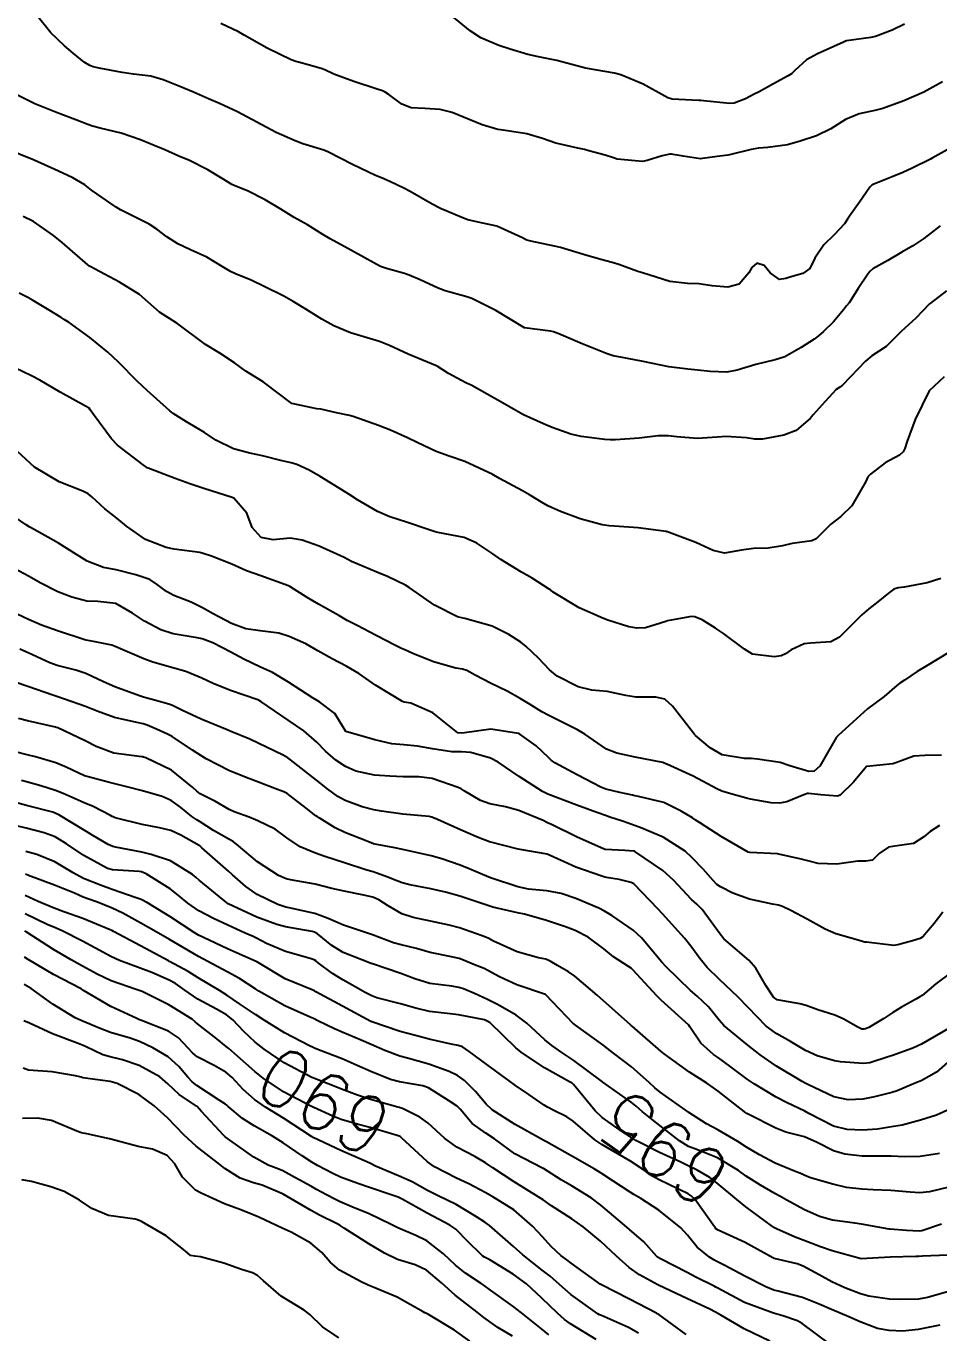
# Model space of a CAD drawing. Header units: metres. Extents: x 298520 to 308411, y 7433745 to 7450750.
# Drawn here: x 300397.5 to 300460.5, y 7448665.1 to 7448755.3 of the extents above; entities that cross this region are included whole.
import ezdxf
from ezdxf.enums import TextEntityAlignment as Align

# ---------------------------------------------------------------- set-up
doc = ezdxf.new("R2010")
doc.units = ezdxf.units.M
doc.header["$LTSCALE"] = 10
for name, color, linetype in [('Cotas', 45, 'Continuous'), ('Curvas de Nivel 1m', 11, 'Continuous'), ('Curvas de Nivel 5m', 15, 'Continuous')]:
    doc.layers.add(name, color=color, linetype=linetype)
doc.styles.add('Style-STANDARD', font='STANDARD.shx')

msp = doc.modelspace()

# ---------------------------------------------------------------- linework, layer by layer
at = {"layer": 'Curvas de Nivel 1m', "flags": 128}
for points, elevation in [([(300458.176, 7448755.433), (300457.308, 7448755.022), (300456.167, 7448754.577), (300455.834, 7448754.507), (300454.164, 7448754.288), (300454.088, 7448754.268), (300453.952, 7448754.193), (300452.154, 7448753.378), (300451.396, 7448752.982), (300450.588, 7448752.236), (300450.361, 7448752.017), (300450.137, 7448751.867), (300449.082, 7448751.302), (300448.12, 7448750.773), (300447.796, 7448750.595), (300447.194, 7448750.279), (300446.409, 7448749.988), (300446.11, 7448749.957), (300444.277, 7448750.142), (300444.111, 7448750.158), (300443.966, 7448750.167), (300442.112, 7448750.26), (300441.823, 7448750.343), (300440.127, 7448751.289), (300438.573, 7448751.939), (300438.138, 7448752.051), (300436.143, 7448752.41), (300434.148, 7448752.93), (300432.883, 7448753.181), (300432.152, 7448753.347), (300430.926, 7448753.701), (300430.158, 7448753.963), (300428.919, 7448754.492), (300428.17, 7448754.967), (300426.29, 7448756.529)], 713), ([(300461.314, 7448746.874), (300460.073, 7448746.176), (300459.963, 7448746.122), (300458.699, 7448745.504), (300458.059, 7448745.2), (300457.317, 7448744.894), (300456.046, 7448744.391), (300455.901, 7448744.316), (300455.764, 7448744.173), (300455.061, 7448743.151), (300454.378, 7448742.186), (300454.229, 7448741.979), (300454.015, 7448741.661), (300453.315, 7448740.888), (300452.602, 7448740.211), (300451.983, 7448739.276), (300451.632, 7448738.568), (300451.151, 7448738.228), (300450.242, 7448737.965), (300449.969, 7448737.886), (300449.533, 7448737.811), (300448.883, 7448738.256), (300448.479, 7448738.764), (300447.98, 7448738.932), (300447.614, 7448738.636), (300447.419, 7448738.276), (300446.759, 7448737.488), (300445.963, 7448737.274), (300444.887, 7448737.377), (300443.965, 7448737.504), (300443.178, 7448737.534), (300441.966, 7448737.658), (300440.066, 7448738.265), (300439.972, 7448738.296), (300439.921, 7448738.309), (300439.744, 7448738.363), (300438.439, 7448738.844), (300437.982, 7448738.985), (300437.201, 7448739.181), (300435.99, 7448739.543), (300434.404, 7448740.019), (300433.998, 7448740.115), (300432.363, 7448740.455), (300432.078, 7448740.533), (300432.004, 7448740.559), (300431.79, 7448740.677), (300430.013, 7448741.491), (300428.736, 7448741.772), (300428.017, 7448741.938), (300427.6, 7448742.087), (300426.566, 7448742.522), (300426.18, 7448742.683), (300426.025, 7448742.752), (300425.549, 7448743.013), (300424.036, 7448743.893), (300423.604, 7448744.122), (300422.626, 7448744.571), (300422.046, 7448744.817), (300421.634, 7448744.999), (300420.06, 7448745.749), (300418.341, 7448746.617), (300418.074, 7448746.73), (300416.617, 7448747.18), (300416.08, 7448747.376), (300414.781, 7448747.968), (300414.09, 7448748.331), (300413.452, 7448748.676), (300412.103, 7448749.378), (300410.857, 7448749.963), (300410.116, 7448750.274), (300409.065, 7448750.731), (300408.127, 7448751.137), (300406.971, 7448751.597), (300406.134, 7448751.838), (300404.924, 7448751.993), (300404.136, 7448752.1), (300402.547, 7448752.398), (300402.14, 7448752.492), (300401.908, 7448752.581), (300401.526, 7448752.819), (300400.749, 7448753.431), (300400.154, 7448753.934), (300399.222, 7448754.849), (300398.182, 7448756.133)], 711), ([(300460.799, 7448751.447), (300460.127, 7448751.079), (300459.507, 7448750.745), (300458.113, 7448750.15), (300456.663, 7448749.609), (300456.106, 7448749.484), (300455.035, 7448749.25), (300454.1, 7448748.85), (300453.082, 7448748.205), (300452.088, 7448747.731), (300450.955, 7448747.36), (300450.082, 7448747.107), (300448.734, 7448746.915), (300448.079, 7448746.866), (300447.577, 7448746.776), (300446.074, 7448746.412), (300445.972, 7448746.393), (300445.224, 7448746.298), (300444.228, 7448746.151), (300444.071, 7448746.15), (300442.886, 7448746.328), (300442.183, 7448746.448), (300442.074, 7448746.461), (300441.954, 7448746.461), (300441.436, 7448746.346), (300440.401, 7448746.024), (300440.067, 7448745.951), (300438.322, 7448746.125), (300438.07, 7448746.197), (300437.486, 7448746.389), (300436.372, 7448746.702), (300436.077, 7448746.774), (300435.607, 7448746.885), (300434.081, 7448747.225), (300433.176, 7448747.536), (300432.087, 7448747.875), (300430.446, 7448748.119), (300430.09, 7448748.175), (300429.006, 7448748.491), (300428.096, 7448748.851), (300426.924, 7448749.34), (300426.103, 7448749.534), (300425.038, 7448749.607), (300424.104, 7448749.658), (300423.462, 7448749.915), (300422.569, 7448750.573), (300422.299, 7448750.752), (300422.125, 7448750.831), (300421.759, 7448750.951), (300420.132, 7448751.469), (300418.762, 7448751.989), (300418.139, 7448752.276), (300417.889, 7448752.373), (300416.98, 7448752.637), (300416.32, 7448752.823), (300416.145, 7448752.866), (300415.819, 7448752.981), (300414.154, 7448753.769), (300412.557, 7448754.686), (300412.166, 7448754.901), (300410.951, 7448755.485)], 712), ([(300461.054, 7448737.017), (300459.953, 7448736.173), (300459.899, 7448736.121), (300458.939, 7448735.134), (300457.924, 7448734.205), (300457.898, 7448734.176), (300457.87, 7448734.151), (300456.899, 7448733.175), (300455.907, 7448732.541), (300455.461, 7448732.177), (300453.886, 7448730.515), (300453.705, 7448730.381), (300453.449, 7448730.204), (300452.697, 7448729.385), (300451.857, 7448728.465), (300451.749, 7448728.326), (300451.672, 7448728.222), (300450.685, 7448727.391), (300449.841, 7448727.062), (300448.357, 7448726.782), (300447.838, 7448726.777), (300447.247, 7448726.868), (300445.84, 7448726.971), (300445.22, 7448726.915), (300443.838, 7448726.828), (300442.452, 7448726.944), (300441.84, 7448727.015), (300441.164, 7448727.022), (300439.838, 7448726.844), (300438.199, 7448726.747), (300437.836, 7448726.742), (300437.482, 7448726.748), (300435.838, 7448726.961), (300435.12, 7448727.138), (300433.844, 7448727.583), (300433.242, 7448727.835), (300431.853, 7448728.46), (300429.87, 7448729.599), (300428.285, 7448730.496), (300427.885, 7448730.682), (300426.682, 7448731.309), (300425.896, 7448731.817), (300424.17, 7448732.547), (300423.904, 7448732.651), (300422.6, 7448733.26), (300421.912, 7448733.526), (300420.601, 7448733.908), (300419.918, 7448734.123), (300418.771, 7448734.612), (300417.93, 7448735.065), (300416.826, 7448735.75), (300415.948, 7448736.296), (300415.302, 7448736.657), (300413.959, 7448737.328), (300413.046, 7448737.766), (300411.968, 7448738.2), (300411.625, 7448738.35), (300411.042, 7448738.704), (300409.982, 7448739.343), (300408.863, 7448739.858), (300407.996, 7448740.267), (300407.234, 7448740.752), (300406.534, 7448741.288), (300406.011, 7448741.617), (300404.357, 7448742.449), (300404.021, 7448742.622), (300403.74, 7448742.793), (300402.035, 7448743.981), (300401.556, 7448744.335), (300400.73, 7448744.83), (300400.048, 7448745.155), (300399.492, 7448745.405), (300398.061, 7448746.045), (300396.133, 7448746.818)], 709), ([(300460.913, 7448731.085), (300459.873, 7448730.12), (300458.904, 7448728.134), (300458.347, 7448726.651), (300458.19, 7448726.145), (300458.077, 7448725.898), (300457.826, 7448725.685), (300456.82, 7448725.158), (300455.806, 7448724.356), (300455.714, 7448724.262), (300455.643, 7448724.172), (300455.494, 7448723.869), (300454.53, 7448722.189), (300453.775, 7448721.441), (300453.073, 7448720.904), (300452.384, 7448720.214), (300452.066, 7448719.909), (300451.756, 7448719.765), (300450.409, 7448719.577), (300449.751, 7448719.418), (300448.757, 7448719.246), (300447.747, 7448719.224), (300446.917, 7448719.107), (300445.742, 7448718.908), (300444.952, 7448719.094), (300443.753, 7448719.639), (300441.922, 7448720.338), (300441.802, 7448720.378), (300441.763, 7448720.392), (300441.697, 7448720.408), (300439.766, 7448720.668), (300438.148, 7448720.766), (300437.767, 7448720.787), (300437.3, 7448720.862), (300435.772, 7448721.273), (300434.419, 7448721.781), (300433.779, 7448722.067), (300433.535, 7448722.188), (300433.095, 7448722.44), (300432.278, 7448722.943), (300431.79, 7448723.218), (300430.198, 7448724.077), (300429.801, 7448724.307), (300429.689, 7448724.369), (300429.444, 7448724.485), (300427.814, 7448725.234), (300426.735, 7448725.605), (300425.824, 7448725.921), (300424.503, 7448726.543), (300423.836, 7448726.882), (300422.672, 7448727.398), (300421.844, 7448727.721), (300420.106, 7448728.341), (300419.851, 7448728.412), (300418.948, 7448728.609), (300417.856, 7448728.857), (300417.597, 7448728.884), (300415.862, 7448729.251), (300413.966, 7448730.669), (300413.884, 7448730.73), (300412.676, 7448731.474), (300411.897, 7448732.059), (300410.895, 7448732.71), (300409.909, 7448733.321), (300407.987, 7448734.739), (300407.924, 7448734.783), (300406.722, 7448735.54), (300405.948, 7448736.242), (300405.332, 7448736.776), (300403.961, 7448737.632), (300402.239, 7448738.539), (300401.972, 7448738.676), (300401.888, 7448738.727), (300401.771, 7448738.813), (300399.996, 7448740.37), (300399.406, 7448740.846), (300398.012, 7448741.813), (300397.303, 7448742.158)], 708), ([(300460.671, 7448717.162), (300459.72, 7448716.864), (300458.145, 7448716.571), (300457.717, 7448716.518), (300457.437, 7448716.431), (300457.07, 7448716.156), (300456.326, 7448715.542), (300455.696, 7448715.075), (300455.222, 7448714.645), (300454.755, 7448714.184), (300453.672, 7448713.099), (300453.083, 7448712.791), (300451.668, 7448712.689), (300451.245, 7448712.646), (300450.343, 7448712.233), (300449.949, 7448711.949), (300449.659, 7448711.823), (300449.169, 7448711.758), (300447.66, 7448711.939), (300447.11, 7448712.276), (300445.674, 7448713.361), (300445.12, 7448713.741), (300444.187, 7448714.312), (300443.686, 7448714.521), (300443.465, 7448714.543), (300442.295, 7448714.334), (300441.789, 7448714.232), (300441.682, 7448714.199), (300440.285, 7448713.746), (300439.677, 7448713.722), (300439.133, 7448713.823), (300437.691, 7448714.285), (300437.381, 7448714.393), (300435.7, 7448715.139), (300433.914, 7448716.225), (300433.712, 7448716.37), (300433.68, 7448716.398), (300433.636, 7448716.431), (300432.457, 7448717.186), (300431.724, 7448717.596), (300430.291, 7448718.474), (300429.739, 7448718.859), (300428.645, 7448719.601), (300427.755, 7448720.003), (300425.946, 7448720.342), (300425.761, 7448720.383), (300425.272, 7448720.535), (300423.768, 7448721.044), (300422.633, 7448721.429), (300421.775, 7448721.79), (300420.383, 7448722.594), (300419.789, 7448722.973), (300418.823, 7448723.584), (300417.807, 7448724.21), (300417.067, 7448724.631), (300416.209, 7448725.036), (300415.818, 7448725.146), (300415.187, 7448725.289), (300413.823, 7448725.642), (300412.955, 7448725.814), (300411.827, 7448726.108), (300410.622, 7448726.712), (300409.838, 7448727.232), (300408.594, 7448727.984), (300407.85, 7448728.43), (300407.664, 7448728.556), (300407.43, 7448728.746), (300405.874, 7448730.143), (300405.185, 7448730.777), (300403.896, 7448732.09), (300403.164, 7448732.797), (300401.918, 7448733.81), (300400.481, 7448734.832), (300400.148, 7448735.05), (300399.936, 7448735.184), (300399.099, 7448735.691), (300397.948, 7448736.384), (300397.641, 7448736.556), (300397.039, 7448736.874)], 707), ([(300461.285, 7448712.106), (300459.653, 7448711.11), (300459.046, 7448710.739), (300458.176, 7448710.145), (300457.854, 7448709.933), (300457.637, 7448709.776), (300456.761, 7448709.023), (300455.613, 7448708.17), (300453.594, 7448706.33), (300453.529, 7448706.265), (300453.48, 7448706.201), (300452.771, 7448705.018), (300452.319, 7448704.213), (300451.932, 7448703.852), (300451.567, 7448703.835), (300450.251, 7448704.233), (300449.575, 7448704.444), (300448.009, 7448704.695), (300447.578, 7448704.729), (300447.113, 7448704.739), (300445.58, 7448704.981), (300444.746, 7448705.464), (300443.736, 7448706.318), (300443.663, 7448706.388), (300443.594, 7448706.477), (300442.147, 7448708.335), (300441.62, 7448708.834), (300440.996, 7448708.973), (300439.622, 7448708.957), (300438.92, 7448709.074), (300437.627, 7448709.352), (300436.574, 7448709.456), (300435.632, 7448709.679), (300434.179, 7448710.425), (300433.647, 7448710.865), (300432.881, 7448711.667), (300432.052, 7448712.454), (300431.667, 7448712.762), (300430.855, 7448713.288), (300429.684, 7448713.858), (300427.796, 7448714.404), (300427.692, 7448714.423), (300427.301, 7448714.514), (300425.701, 7448715.327), (300423.956, 7448716.548), (300423.714, 7448716.695), (300422.456, 7448717.305), (300421.723, 7448717.602), (300419.983, 7448718.345), (300419.732, 7448718.463), (300419.464, 7448718.603), (300417.745, 7448719.4), (300416.581, 7448719.807), (300415.752, 7448719.935), (300414.574, 7448719.839), (300413.753, 7448719.982), (300413.13, 7448720.679), (300412.753, 7448721.666), (300411.844, 7448722.699), (300411.783, 7448722.732), (300411.735, 7448722.749), (300409.793, 7448723.38), (300408.823, 7448723.704), (300407.803, 7448724.061), (300405.941, 7448724.768), (300405.853, 7448724.809), (300405.814, 7448724.837), (300405.584, 7448725.003), (300403.829, 7448726.369), (300403.4, 7448726.794), (300402.163, 7448728.493), (300401.945, 7448728.809), (300401.854, 7448728.913), (300401.605, 7448729.066), (300399.871, 7448730.035), (300398.463, 7448730.854), (300397.886, 7448731.164), (300396.724, 7448731.71)], 706), ([(300460.589, 7448700.114), (300459.939, 7448699.701), (300459.511, 7448699.316), (300458.784, 7448698.857), (300457.501, 7448698.672), (300457.056, 7448698.598), (300456.423, 7448698.161), (300455.947, 7448697.707), (300455.488, 7448697.648), (300454.94, 7448697.631), (300453.485, 7448697.445), (300452.21, 7448697.488), (300451.487, 7448697.659), (300451.041, 7448697.779), (300449.492, 7448698.128), (300449.394, 7448698.143), (300447.493, 7448698.233), (300447.366, 7448698.271), (300445.509, 7448699.347), (300444.013, 7448700.313), (300443.714, 7448700.506), (300443.526, 7448700.623), (300442.755, 7448701.104), (300441.537, 7448701.701), (300439.8, 7448702.098), (300439.541, 7448702.158), (300439.377, 7448702.198), (300438.501, 7448702.376), (300437.546, 7448702.604), (300437.187, 7448702.755), (300435.561, 7448703.602), (300434.023, 7448704.433), (300433.756, 7448704.619), (300433.577, 7448704.803), (300432.737, 7448705.596), (300431.593, 7448706.421), (300431.502, 7448706.461), (300429.596, 7448706.767), (300427.774, 7448706.507), (300427.593, 7448706.49), (300427.319, 7448706.513), (300425.606, 7448707.879), (300424.068, 7448708.545), (300423.614, 7448708.621), (300423.506, 7448708.66), (300421.631, 7448709.797), (300420.481, 7448710.592), (300419.648, 7448711.085), (300418.652, 7448711.614), (300417.658, 7448712.176), (300416.82, 7448712.638), (300415.671, 7448713.165), (300414.951, 7448713.38), (300413.676, 7448713.541), (300412.68, 7448713.683), (300411.683, 7448714.045), (300410.424, 7448714.713), (300409.697, 7448715.141), (300408.901, 7448715.528), (300407.705, 7448715.982), (300407.214, 7448716.254), (300406.567, 7448716.757), (300406.043, 7448717.092), (300405.717, 7448717.214), (300405.091, 7448717.404), (300403.723, 7448717.757), (300402.851, 7448717.93), (300401.728, 7448718.365), (300400.996, 7448718.827), (300399.744, 7448719.603), (300398.075, 7448720.54), (300397.761, 7448720.712), (300397.526, 7448720.864), (300396.468, 7448721.578)], 704), ([(300460.803, 7448694.11), (300460.222, 7448693.337), (300459.427, 7448692.425), (300459.255, 7448692.302), (300458.713, 7448692.137), (300457.71, 7448691.857), (300457.42, 7448691.821), (300455.546, 7448692.045), (300455.422, 7448692.055), (300455.326, 7448692.076), (300454.959, 7448692.177), (300453.429, 7448692.631), (300452.683, 7448692.958), (300451.444, 7448693.629), (300450.311, 7448694.237), (300449.73, 7448694.521), (300449.456, 7448694.599), (300449.049, 7448694.662), (300447.46, 7448695.012), (300446.316, 7448695.43), (300445.469, 7448695.866), (300445.215, 7448696.038), (300444.943, 7448696.298), (300444.262, 7448697.09), (300443.489, 7448697.906), (300443.012, 7448698.325), (300441.507, 7448699.295), (300439.917, 7448699.956), (300439.519, 7448700.096), (300438.758, 7448700.371), (300437.827, 7448700.687), (300437.527, 7448700.793), (300436.919, 7448701.006), (300435.534, 7448701.499), (300434.877, 7448701.76), (300433.541, 7448702.266), (300433.159, 7448702.444), (300431.558, 7448703.491), (300430.108, 7448704.475), (300429.576, 7448704.758), (300428.23, 7448705.151), (300427.58, 7448705.182), (300426.897, 7448705.2), (300425.582, 7448705.398), (300424.533, 7448705.591), (300423.584, 7448705.685), (300422.775, 7448705.752), (300421.587, 7448706.022), (300419.593, 7448706.6), (300418.822, 7448707.829), (300417.798, 7448708.627), (300417.614, 7448708.732), (300417.343, 7448708.907), (300415.633, 7448710.012), (300414.52, 7448710.661), (300413.647, 7448711.07), (300412.544, 7448711.579), (300411.657, 7448712.071), (300410.395, 7448712.713), (300409.667, 7448712.991), (300409.321, 7448713.07), (300407.672, 7448713.331), (300406.804, 7448713.625), (300405.685, 7448714.215), (300404.852, 7448714.778), (300403.699, 7448715.437), (300402.468, 7448715.576), (300401.701, 7448715.601), (300400.667, 7448715.867), (300399.707, 7448716.234), (300398.491, 7448716.852), (300397.717, 7448717.29), (300396.694, 7448717.847)], 703), ([(300461.401, 7448689.968), (300460.325, 7448689.18), (300459.377, 7448688.375), (300459.235, 7448688.272), (300458.99, 7448688.134), (300457.952, 7448687.56), (300457.363, 7448687.197), (300456.732, 7448686.784), (300455.702, 7448686.167), (300455.461, 7448686.06), (300455.352, 7448686.037), (300455.23, 7448686.05), (300454.943, 7448686.176), (300453.92, 7448686.753), (300453.361, 7448687.01), (300452.189, 7448687.388), (300451.367, 7448687.678), (300450.935, 7448687.793), (300449.371, 7448688.076), (300449.122, 7448688.253), (300448.595, 7448689.047), (300447.896, 7448690.265), (300447.408, 7448690.798), (300445.699, 7448692.287), (300445.428, 7448692.603), (300444.201, 7448694.309), (300443.818, 7448694.676), (300443.46, 7448694.997), (300442.221, 7448696.333), (300441.48, 7448697.003), (300439.547, 7448698.304), (300439.493, 7448698.334), (300439.474, 7448698.341), (300438.864, 7448698.369), (300437.494, 7448698.447), (300437.419, 7448698.466), (300435.506, 7448699.315), (300433.787, 7448700.168), (300433.521, 7448700.299), (300433.212, 7448700.443), (300431.53, 7448701.134), (300430.604, 7448701.397), (300429.534, 7448701.592), (300428.887, 7448701.84), (300427.759, 7448702.507), (300427.545, 7448702.627), (300427.334, 7448702.724), (300425.555, 7448703.357), (300424.627, 7448703.469), (300423.557, 7448703.477), (300422.619, 7448703.502), (300421.558, 7448703.574), (300420.29, 7448703.864), (300419.567, 7448704.181), (300418.901, 7448704.61), (300418.189, 7448705.231), (300417.585, 7448705.862), (300416.68, 7448706.639), (300415.6, 7448707.379), (300413.717, 7448708.669), (300413.614, 7448708.734), (300413.507, 7448708.78), (300411.624, 7448709.421), (300410.43, 7448709.913), (300409.636, 7448710.273), (300408.531, 7448710.731), (300407.645, 7448710.994), (300406.262, 7448711.374), (300405.651, 7448711.619), (300404.196, 7448712.246), (300403.66, 7448712.473), (300403.422, 7448712.555), (300402.159, 7448712.813), (300401.664, 7448712.9), (300401.56, 7448712.926), (300399.673, 7448713.536), (300398.583, 7448713.948), (300397.685, 7448714.33), (300396.499, 7448714.878)], 702), ([(300461.245, 7448686.102), (300459.342, 7448684.998), (300458.747, 7448684.727), (300457.334, 7448684.227), (300457.277, 7448684.207), (300457.11, 7448684.152), (300455.765, 7448683.727), (300455.325, 7448683.673), (300453.737, 7448683.783), (300453.328, 7448683.857), (300452.131, 7448684.212), (300451.337, 7448684.579), (300450.293, 7448685.187), (300449.348, 7448685.721), (300448.62, 7448686.257), (300447.366, 7448687.538), (300446.648, 7448688.277), (300445.391, 7448689.466), (300444.537, 7448690.303), (300444.022, 7448690.924), (300443.417, 7448691.769), (300442.969, 7448692.325), (300441.448, 7448694.005), (300441.125, 7448694.343), (300439.47, 7448696.067), (300439.286, 7448696.177), (300438.454, 7448696.375), (300437.597, 7448696.511), (300437.474, 7448696.538), (300437.262, 7448696.605), (300435.481, 7448697.232), (300434.655, 7448697.593), (300433.49, 7448698.123), (300431.493, 7448698.46), (300429.501, 7448698.988), (300428.715, 7448699.282), (300427.513, 7448699.816), (300425.911, 7448700.526), (300425.524, 7448700.679), (300425.341, 7448700.716), (300423.526, 7448700.895), (300422.058, 7448701.102), (300421.529, 7448701.187), (300420.724, 7448701.395), (300419.535, 7448701.842), (300419.042, 7448702.111), (300418.355, 7448702.618), (300417.552, 7448703.242), (300415.758, 7448704.648), (300415.574, 7448704.787), (300415.268, 7448704.961), (300413.584, 7448705.772), (300412.962, 7448706.055), (300411.592, 7448706.621), (300411.391, 7448706.702), (300409.6, 7448707.436), (300408.301, 7448708.038), (300407.609, 7448708.395), (300407.357, 7448708.49), (300406.375, 7448708.759), (300405.786, 7448708.929), (300405.625, 7448708.971), (300405.345, 7448709.054), (300403.632, 7448709.679), (300402.859, 7448710.025), (300401.641, 7448710.602), (300400.949, 7448710.827), (300399.646, 7448711.148), (300399.157, 7448711.335), (300397.655, 7448712.023), (300397.076, 7448712.287)], 701), ([(300461.287, 7448680.524), (300460.367, 7448680.114), (300459.279, 7448679.748), (300457.999, 7448679.419), (300457.274, 7448679.291), (300456.294, 7448679.139), (300455.272, 7448679.067), (300454.202, 7448679.115), (300453.274, 7448679.341), (300451.568, 7448680.217), (300451.285, 7448680.379), (300450.025, 7448680.974), (300449.294, 7448681.336), (300447.782, 7448682.265), (300447.308, 7448682.598), (300446.109, 7448683.494), (300445.329, 7448684.057), (300444.978, 7448684.295), (300444.107, 7448685.075), (300443.352, 7448686.202), (300443.264, 7448686.321), (300441.37, 7448688.041), (300441.069, 7448688.343), (300439.401, 7448690.15), (300439.292, 7448690.252), (300439.116, 7448690.364), (300438.072, 7448691.043), (300437.415, 7448691.578), (300436.322, 7448692.401), (300435.429, 7448692.847), (300434.751, 7448693.103), (300433.44, 7448693.55), (300431.928, 7448693.973), (300431.447, 7448694.08), (300429.741, 7448694.477), (300429.454, 7448694.562), (300428.003, 7448695.046), (300427.46, 7448695.224), (300426.479, 7448695.504), (300425.465, 7448695.721), (300424.013, 7448695.999), (300423.469, 7448696.15), (300423.183, 7448696.268), (300422.42, 7448696.566), (300421.721, 7448696.822), (300421.478, 7448696.9), (300421.041, 7448697.023), (300419.487, 7448697.521), (300418.141, 7448697.973), (300417.496, 7448698.197), (300416.43, 7448698.641), (300415.509, 7448699.264), (300414.709, 7448699.852), (300413.521, 7448700.431), (300413.354, 7448700.505), (300412.905, 7448700.679), (300411.869, 7448701.038), (300411.528, 7448701.203), (300410.584, 7448701.76), (300409.539, 7448702.303), (300409.291, 7448702.473), (300409.026, 7448702.725), (300407.561, 7448703.927), (300405.788, 7448704.767), (300405.624, 7448704.82), (300405.574, 7448704.836), (300405.497, 7448704.847), (300403.576, 7448705.101), (300402.34, 7448705.568), (300401.584, 7448705.954), (300399.699, 7448706.839), (300399.594, 7448706.881), (300399.538, 7448706.896), (300397.6, 7448707.326), (300396.988, 7448707.483)], 699), ([(300460.583, 7448677.446), (300459.25, 7448677.258), (300458.154, 7448677.236), (300457.25, 7448677.279), (300456.146, 7448677.265), (300455.249, 7448677.274), (300454.034, 7448677.405), (300453.254, 7448677.63), (300452.139, 7448678.211), (300451.267, 7448678.598), (300449.97, 7448678.939), (300449.272, 7448679.196), (300447.379, 7448680.172), (300447.282, 7448680.223), (300447.211, 7448680.271), (300445.298, 7448681.753), (300444.986, 7448681.981), (300444.505, 7448682.302), (300443.314, 7448683.064), (300441.566, 7448684.338), (300441.335, 7448684.528), (300440.089, 7448685.609), (300439.352, 7448686.243), (300439.289, 7448686.298), (300439.215, 7448686.362), (300437.377, 7448688.005), (300436.934, 7448688.394), (300435.396, 7448689.698), (300434.972, 7448689.99), (300434.194, 7448690.428), (300433.702, 7448690.731), (300433.407, 7448690.87), (300432.881, 7448690.972), (300431.412, 7448691.376), (300429.774, 7448692.122), (300429.421, 7448692.316), (300429.309, 7448692.369), (300429.004, 7448692.486), (300427.431, 7448693.042), (300426.72, 7448693.231), (300425.437, 7448693.502), (300424.238, 7448693.745), (300423.445, 7448694.006), (300422.516, 7448694.564), (300421.865, 7448694.982), (300421.459, 7448695.146), (300420.722, 7448695.326), (300419.463, 7448695.565), (300418.613, 7448695.761), (300417.467, 7448696.045), (300415.774, 7448696.343), (300415.471, 7448696.42), (300414.947, 7448696.655), (300413.487, 7448697.603), (300412.184, 7448698.69), (300411.802, 7448698.991), (300411.508, 7448699.163), (300410.456, 7448699.768), (300409.519, 7448700.358), (300409.297, 7448700.5), (300408.963, 7448700.726), (300408.161, 7448701.366), (300407.534, 7448701.839), (300406.903, 7448702.116), (300405.54, 7448702.502), (300404.465, 7448702.781), (300403.546, 7448703), (300403.278, 7448703.063), (300401.554, 7448703.546), (300400.272, 7448704.123), (300399.567, 7448704.44), (300398.17, 7448704.854), (300397.574, 7448704.993), (300396.063, 7448705.368)], 698), ([(300461.223, 7448675.133), (300459.902, 7448674.802), (300459.219, 7448674.75), (300458.558, 7448674.798), (300457.22, 7448674.896), (300456.007, 7448674.955), (300455.221, 7448674.989), (300454.152, 7448675.116), (300453.224, 7448675.331), (300451.673, 7448675.771), (300451.23, 7448675.958), (300451.05, 7448676.042), (300450.57, 7448676.23), (300449.241, 7448676.787), (300448.149, 7448677.361), (300447.257, 7448677.897), (300446.647, 7448678.276), (300445.271, 7448679.084), (300444.489, 7448679.516), (300443.283, 7448680.295), (300443.244, 7448680.32), (300441.296, 7448681.689), (300440.934, 7448681.98), (300440.528, 7448682.352), (300439.319, 7448683.43), (300438.068, 7448684.379), (300437.653, 7448684.702), (300437.339, 7448684.95), (300435.45, 7448686.311), (300435.353, 7448686.384), (300435.337, 7448686.394), (300435.318, 7448686.411), (300433.383, 7448688.44), (300431.389, 7448689.101), (300430.208, 7448689.659), (300429.399, 7448690.098), (300429.139, 7448690.223), (300428.482, 7448690.494), (300427.715, 7448690.814), (300427.407, 7448690.922), (300426.889, 7448691.034), (300425.411, 7448691.335), (300424.474, 7448691.605), (300423.416, 7448691.861), (300422.871, 7448692.011), (300421.423, 7448692.554), (300421.353, 7448692.581), (300419.432, 7448693.234), (300418.379, 7448693.675), (300417.444, 7448694.038), (300415.67, 7448694.428), (300415.45, 7448694.468), (300414.888, 7448694.656), (300413.46, 7448695.342), (300412.677, 7448695.894), (300411.77, 7448696.696), (300411.477, 7448696.963), (300409.647, 7448698.573), (300409.503, 7448698.695), (300409.467, 7448698.721), (300408.198, 7448699.428), (300407.513, 7448699.751), (300406.716, 7448699.953), (300405.517, 7448700.17), (300403.665, 7448700.645), (300403.522, 7448700.694), (300403.454, 7448700.723), (300403.341, 7448700.793), (300402.142, 7448701.424), (300401.531, 7448701.672), (300400.062, 7448702.311), (300399.54, 7448702.526), (300398.521, 7448702.85), (300397.547, 7448703.122), (300397.192, 7448703.221)], 697), ([(300460.72, 7448672.577), (300459.361, 7448672.127), (300459.183, 7448672.104), (300458.298, 7448672.139), (300457.184, 7448672.224), (300457.096, 7448672.239), (300455.189, 7448672.586), (300454.734, 7448672.641), (300453.193, 7448672.847), (300452.3, 7448673.105), (300451.203, 7448673.589), (300450.036, 7448674.238), (300449.513, 7448674.543), (300449.217, 7448674.698), (300448.211, 7448675.272), (300447.229, 7448675.897), (300446.698, 7448676.275), (300445.246, 7448677.151), (300443.864, 7448677.701), (300443.257, 7448677.948), (300442.63, 7448678.326), (300441.274, 7448679.4), (300440.744, 7448679.814), (300440.06, 7448680.358), (300439.64, 7448680.719), (300439.289, 7448681), (300437.336, 7448682.39), (300437.303, 7448682.415), (300437.229, 7448682.466), (300435.325, 7448683.869), (300434.511, 7448684.422), (300433.81, 7448684.905), (300433.341, 7448685.294), (300432.09, 7448686.453), (300431.361, 7448687.014), (300430.117, 7448687.728), (300429.377, 7448688.095), (300428.465, 7448688.494), (300427.704, 7448688.823), (300427.387, 7448688.928), (300426.903, 7448689), (300425.39, 7448689.2), (300424.356, 7448689.509), (300423.396, 7448689.878), (300421.432, 7448690.55), (300421.403, 7448690.559), (300421.346, 7448690.581), (300419.41, 7448691.342), (300418.625, 7448691.822), (300417.626, 7448692.627), (300417.425, 7448692.749), (300417.263, 7448692.794), (300415.43, 7448693.102), (300414.827, 7448693.261), (300413.44, 7448693.785), (300411.453, 7448694.7), (300409.469, 7448696.332), (300409.259, 7448696.511), (300408.996, 7448696.727), (300407.487, 7448697.667), (300406.147, 7448698.11), (300405.495, 7448698.257), (300403.682, 7448698.607), (300403.501, 7448698.651), (300403.179, 7448698.795), (300402.118, 7448699.42), (300401.513, 7448699.779), (300399.763, 7448700.838), (300399.524, 7448700.955), (300399.352, 7448701.015), (300397.529, 7448701.495), (300396.442, 7448701.786)], 696), ([(300461.14, 7448667.911), (300459.75, 7448667.504), (300459.132, 7448667.398), (300457.9, 7448667.374), (300457.132, 7448667.405), (300455.709, 7448667.597), (300455.137, 7448667.764), (300454.034, 7448668.191), (300453.147, 7448668.603), (300452.274, 7448669.086), (300451.158, 7448669.684), (300450.76, 7448669.827), (300449.163, 7448670.216), (300449.075, 7448670.251), (300447.173, 7448671.319), (300445.307, 7448672.163), (300445.182, 7448672.225), (300445.144, 7448672.252), (300445.115, 7448672.291), (300444.926, 7448672.555), (300443.68, 7448674.313), (300443.439, 7448674.54), (300443.216, 7448674.673), (300442.553, 7448674.993), (300441.226, 7448675.634), (300440.775, 7448675.893), (300440.116, 7448676.357), (300439.241, 7448676.936), (300437.938, 7448677.698), (300437.258, 7448678.079), (300436.787, 7448678.395), (300435.276, 7448679.693), (300434.849, 7448679.987), (300433.957, 7448680.43), (300433.508, 7448680.659), (300433.287, 7448680.803), (300432.22, 7448681.524), (300431.3, 7448682.15), (300430.875, 7448682.464), (300429.32, 7448683.594), (300428.102, 7448684.498), (300427.642, 7448684.811), (300427.337, 7448684.915), (300426.854, 7448684.999), (300425.341, 7448685.353), (300424.394, 7448685.594), (300423.346, 7448685.89), (300421.381, 7448686.551), (300421.353, 7448686.565), (300421.317, 7448686.58), (300419.369, 7448687.64), (300417.527, 7448688.628), (300417.435, 7448688.681), (300417.384, 7448688.708), (300417.261, 7448688.754), (300415.392, 7448689.523), (300413.484, 7448690.669), (300413.403, 7448690.714), (300412.031, 7448691.313), (300411.412, 7448691.593), (300409.769, 7448692.367), (300409.421, 7448692.544), (300409.307, 7448692.607), (300409.124, 7448692.724), (300407.439, 7448693.819), (300405.893, 7448694.766), (300405.455, 7448694.988), (300405.119, 7448695.11), (300403.462, 7448695.693), (300402.645, 7448695.983), (300401.469, 7448696.443), (300400.761, 7448696.827), (300399.484, 7448697.589), (300398.246, 7448698.098), (300397.495, 7448698.312)], 694), ([(300460.615, 7448665.614), (300459.105, 7448665.312), (300458.047, 7448665.197), (300457.104, 7448665.229), (300456.31, 7448665.367), (300455.109, 7448665.833), (300454.324, 7448666.188), (300453.12, 7448666.684), (300452.278, 7448667.056), (300451.132, 7448667.508), (300449.443, 7448667.941), (300449.14, 7448668.027), (300448.591, 7448668.256), (300447.15, 7448668.987), (300445.703, 7448669.739), (300445.16, 7448670.032), (300444.993, 7448670.124), (300444.692, 7448670.297), (300443.852, 7448670.992), (300443.178, 7448671.819), (300442.731, 7448672.325), (300441.201, 7448673.545), (300439.955, 7448674.359), (300439.474, 7448674.625), (300439.217, 7448674.782), (300438.033, 7448675.574), (300437.23, 7448676.093), (300436.732, 7448676.395), (300435.245, 7448677.238), (300433.441, 7448678.257), (300433.262, 7448678.358), (300433.109, 7448678.442), (300431.273, 7448679.469), (300429.686, 7448680.476), (300429.287, 7448680.855), (300428.55, 7448681.745), (300427.794, 7448682.503), (300427.308, 7448682.837), (300426.719, 7448683.109), (300425.319, 7448683.627), (300423.846, 7448684.031), (300423.327, 7448684.173), (300422.278, 7448684.571), (300421.337, 7448684.979), (300420.638, 7448685.289), (300419.345, 7448685.839), (300418.809, 7448686.07), (300417.662, 7448686.625), (300417.355, 7448686.773), (300417.129, 7448686.86), (300415.368, 7448687.652), (300413.583, 7448688.668), (300413.384, 7448688.805), (300412.248, 7448689.543), (300411.396, 7448690.006), (300410.052, 7448690.714), (300409.406, 7448691.07), (300408.35, 7448691.673), (300407.418, 7448692.225), (300406.501, 7448692.759), (300405.432, 7448693.371), (300404.182, 7448694.043), (300403.447, 7448694.399), (300402.438, 7448694.805), (300401.694, 7448695.055), (300401.456, 7448695.152), (300400.846, 7448695.439), (300399.464, 7448695.99), (300397.671, 7448696.658), (300397.472, 7448696.746)], 693), ([(300452.989, 7448664.306), (300451.108, 7448665.707), (300450.775, 7448665.891), (300449.762, 7448666.24), (300449.116, 7448666.439), (300448.856, 7448666.514), (300447.126, 7448667.163), (300445.275, 7448668.154), (300445.142, 7448668.232), (300445.032, 7448668.292), (300443.758, 7448668.92), (300443.152, 7448669.235), (300441.316, 7448670.183), (300441.162, 7448670.265), (300441.114, 7448670.292), (300441.063, 7448670.341), (300440.175, 7448671.357), (300439.181, 7448672.213), (300438.987, 7448672.372), (300437.206, 7448673.9), (300436.524, 7448674.397), (300435.221, 7448675.193), (300434.451, 7448675.647), (300433.233, 7448676.41), (300433.179, 7448676.441), (300431.248, 7448677.437), (300429.85, 7448678.474), (300429.267, 7448678.867), (300428.306, 7448679.527), (300427.482, 7448680.507), (300427.396, 7448680.62), (300427.285, 7448680.722), (300426.678, 7448681.127), (300425.298, 7448682.001), (300424.901, 7448682.138), (300423.301, 7448682.399), (300422.67, 7448682.566), (300421.311, 7448683.114), (300420.376, 7448683.531), (300419.324, 7448683.987), (300417.703, 7448684.624), (300417.432, 7448684.727), (300417.334, 7448684.769), (300417.078, 7448684.89), (300415.344, 7448685.786), (300413.96, 7448686.664), (300413.359, 7448687.061), (300412.257, 7448687.8), (300411.378, 7448688.393), (300410.872, 7448688.705), (300409.392, 7448689.597), (300408.69, 7448690.025), (300407.403, 7448690.722), (300407.346, 7448690.751), (300405.413, 7448691.801), (300403.544, 7448692.789), (300403.424, 7448692.849), (300403.322, 7448692.893), (300401.436, 7448693.672), (300400.123, 7448694.153), (300399.446, 7448694.403), (300398.345, 7448694.851), (300397.457, 7448695.281)], 692), ([(300448.859, 7448664.489), (300447.104, 7448665.358), (300445.473, 7448666.286), (300445.116, 7448666.497), (300444.718, 7448666.697), (300443.13, 7448667.435), (300441.223, 7448668.339), (300441.143, 7448668.378), (300439.871, 7448669.08), (300439.155, 7448669.588), (300438.249, 7448670.379), (300437.173, 7448671.404), (300435.987, 7448672.402), (300435.191, 7448672.947), (300433.786, 7448673.85), (300433.21, 7448674.251), (300432.925, 7448674.443), (300431.223, 7448675.493), (300429.729, 7448676.475), (300429.238, 7448676.813), (300428.488, 7448677.247), (300427.254, 7448677.901), (300426.411, 7448678.519), (300425.273, 7448679.553), (300424.707, 7448679.968), (300423.494, 7448680.557), (300423.342, 7448680.617), (300423.284, 7448680.632), (300423.186, 7448680.659), (300421.289, 7448681.188), (300420.394, 7448681.487), (300419.296, 7448681.899), (300418.787, 7448682.097), (300417.414, 7448682.628), (300417.304, 7448682.675), (300417.231, 7448682.704), (300415.319, 7448683.709), (300413.951, 7448684.664), (300413.338, 7448685.155), (300412.544, 7448685.881), (300411.779, 7448686.694), (300411.358, 7448687.025), (300410.653, 7448687.418), (300409.374, 7448688.112), (300408.47, 7448688.734), (300407.832, 7448689.188), (300407.39, 7448689.434), (300406.2, 7448689.957), (300405.398, 7448690.262), (300403.969, 7448690.784), (300403.405, 7448691.037), (300402.265, 7448691.661), (300401.416, 7448692.121), (300399.993, 7448692.834), (300399.426, 7448693.078), (300399.02, 7448693.253), (300397.44, 7448694.005)], 691), ([(300439.791, 7448665.051), (300439.104, 7448665.44), (300437.24, 7448666.261), (300437.112, 7448666.32), (300436.997, 7448666.391), (300435.133, 7448667.732), (300434.352, 7448668.422), (300433.709, 7448668.992), (300433.152, 7448669.397), (300431.811, 7448670.454), (300431.169, 7448671.036), (300429.507, 7448672.477), (300429.186, 7448672.704), (300428.605, 7448673.075), (300427.204, 7448673.925), (300425.959, 7448674.523), (300425.217, 7448674.906), (300424.174, 7448675.497), (300423.226, 7448675.904), (300421.632, 7448676.576), (300421.236, 7448676.781), (300420.872, 7448676.95), (300419.249, 7448677.667), (300417.335, 7448678.556), (300417.262, 7448678.596), (300417.208, 7448678.631), (300415.275, 7448679.885), (300414.035, 7448680.662), (300413.288, 7448681.175), (300412.494, 7448681.881), (300411.751, 7448682.693), (300411.309, 7448683.077), (300410.495, 7448683.528), (300409.324, 7448684.124), (300409.002, 7448684.397), (300408.707, 7448684.729), (300408.036, 7448685.436), (300407.344, 7448685.894), (300405.473, 7448686.647), (300405.352, 7448686.689), (300405.153, 7448686.772), (300403.365, 7448687.608), (300401.482, 7448688.718), (300401.382, 7448688.774), (300401.302, 7448688.821), (300399.393, 7448689.819), (300397.663, 7448690.857), (300397.404, 7448691.011)], 689), ([(300436.879, 7448664.609), (300435.106, 7448665.688), (300434.683, 7448665.991), (300434.205, 7448666.424), (300433.128, 7448667.468), (300432.053, 7448668.451), (300431.15, 7448669.127), (300429.522, 7448670.113), (300429.161, 7448670.309), (300429.056, 7448670.376), (300428.923, 7448670.484), (300428.027, 7448671.353), (300427.18, 7448672.227), (300426.777, 7448672.514), (300425.195, 7448673.333), (300423.467, 7448674.299), (300423.211, 7448674.432), (300422.863, 7448674.563), (300421.218, 7448675.119), (300420.417, 7448675.391), (300419.225, 7448675.824), (300418.691, 7448676.072), (300417.638, 7448676.624), (300417.236, 7448676.86), (300416.575, 7448677.305), (300415.256, 7448678.2), (300414.533, 7448678.657), (300413.27, 7448679.368), (300412.462, 7448679.869), (300411.468, 7448680.697), (300411.375, 7448680.79), (300411.285, 7448680.866), (300410.842, 7448681.15), (300409.297, 7448682.16), (300408.976, 7448682.401), (300408.677, 7448682.729), (300408.052, 7448683.47), (300407.327, 7448684.12), (300406.267, 7448684.761), (300405.337, 7448685.19), (300404.703, 7448685.413), (300403.343, 7448685.823), (300402.63, 7448686.085), (300401.351, 7448686.612), (300400.894, 7448686.825), (300399.367, 7448687.76), (300397.863, 7448688.855), (300397.386, 7448689.123)], 688), ([(300433.603, 7448664.938), (300433.102, 7448665.34), (300431.707, 7448666.454), (300431.12, 7448666.908), (300429.58, 7448668.031), (300429.141, 7448668.344), (300428.933, 7448668.483), (300427.841, 7448669.19), (300427.155, 7448669.748), (300426.338, 7448670.518), (300425.172, 7448671.421), (300424.425, 7448671.791), (300423.181, 7448672.331), (300422.727, 7448672.565), (300421.2, 7448673.293), (300420.013, 7448673.784), (300419.208, 7448674.128), (300418.884, 7448674.28), (300418.251, 7448674.614), (300417.569, 7448674.977), (300417.218, 7448675.167), (300416.068, 7448675.798), (300415.229, 7448676.253), (300414.953, 7448676.377), (300414.232, 7448676.66), (300413.241, 7448677.205), (300411.585, 7448678.368), (300411.262, 7448678.615), (300411.166, 7448678.701), (300409.633, 7448680.363), (300409.299, 7448680.72), (300409.283, 7448680.732), (300408.074, 7448681.521), (300407.306, 7448682.264), (300406.741, 7448682.756), (300405.321, 7448683.53), (300404.176, 7448683.93), (300403.326, 7448684.125), (300402.802, 7448684.272), (300401.661, 7448684.815), (300401.44, 7448684.924), (300401.334, 7448684.966), (300401.101, 7448685.057), (300399.342, 7448685.71), (300397.744, 7448686.461), (300397.351, 7448686.623)], 687), ([(300431.097, 7448664.844), (300430.075, 7448665.448), (300429.109, 7448666.141), (300428.662, 7448666.495), (300427.13, 7448667.677), (300426.184, 7448668.52), (300425.152, 7448669.391), (300424.373, 7448669.76), (300423.159, 7448670.141), (300422.263, 7448670.569), (300421.173, 7448671.227), (300419.476, 7448672.309), (300419.191, 7448672.496), (300418.998, 7448672.603), (300417.781, 7448673.203), (300417.202, 7448673.51), (300415.267, 7448674.649), (300415.213, 7448674.679), (300413.811, 7448675.263), (300413.221, 7448675.442), (300412.295, 7448675.755), (300411.23, 7448676.43), (300410.879, 7448676.704), (300409.252, 7448677.964), (300408.43, 7448678.733), (300407.856, 7448679.328), (300407.275, 7448679.911), (300406.352, 7448680.759), (300405.294, 7448681.54), (300403.796, 7448682.294), (300403.308, 7448682.434), (300401.437, 7448682.692), (300401.311, 7448682.717), (300400.915, 7448682.824), (300399.315, 7448683.098), (300397.672, 7448683.22), (300397.318, 7448683.338)], 686), ([(300419.094, 7448664.729), (300417.979, 7448665.494), (300417.11, 7448666.33), (300416.713, 7448666.634), (300415.127, 7448667.601), (300413.897, 7448668.669), (300413.498, 7448669.027), (300413.148, 7448669.211), (300412.384, 7448669.454), (300411.155, 7448669.881), (300409.551, 7448670.324), (300409.159, 7448670.357), (300408.86, 7448670.424), (300408.484, 7448670.73), (300407.178, 7448671.766), (300405.488, 7448672.767), (300405.194, 7448672.887), (300405.049, 7448672.917), (300403.197, 7448673.181), (300402.047, 7448673.653), (300401.207, 7448674.229), (300400.129, 7448674.831), (300399.216, 7448675.148), (300397.878, 7448675.518), (300397.221, 7448675.645)], 684)]:
    msp.add_lwpolyline(points, dxfattribs=dict(at, elevation=elevation))
at = {"layer": 'Curvas de Nivel 5m', "flags": 128}
for points, elevation in [([(300460.622, 7448741.506), (300460.007, 7448741.029), (300459.501, 7448740.627), (300458.745, 7448740.139), (300457.988, 7448739.695), (300457.014, 7448739.129), (300455.977, 7448738.55), (300455.782, 7448738.365), (300455.642, 7448738.173), (300454.965, 7448737.187), (300454.333, 7448736.194), (300454.165, 7448735.982), (300453.946, 7448735.711), (300453.267, 7448734.872), (300452.565, 7448734.214), (300452.217, 7448733.92), (300451.918, 7448733.688), (300451.03, 7448733.11), (300449.905, 7448732.478), (300449.241, 7448732.25), (300447.899, 7448731.928), (300446.622, 7448731.556), (300445.894, 7448731.415), (300444.746, 7448731.449), (300443.895, 7448731.555), (300443.196, 7448731.62), (300441.897, 7448731.779), (300440.118, 7448732.14), (300439.901, 7448732.18), (300439.744, 7448732.205), (300438.92, 7448732.375), (300438.056, 7448732.539), (300437.905, 7448732.576), (300437.633, 7448732.666), (300435.912, 7448733.364), (300434.289, 7448734.057), (300433.921, 7448734.196), (300433.725, 7448734.237), (300431.923, 7448734.46), (300429.941, 7448735.67), (300428.282, 7448736.497), (300427.954, 7448736.608), (300426.459, 7448737.023), (300425.96, 7448737.214), (300424.725, 7448737.782), (300423.968, 7448738.101), (300423.633, 7448738.219), (300422.392, 7448738.574), (300421.975, 7448738.713), (300421.719, 7448738.84), (300419.991, 7448739.819), (300418.51, 7448740.615), (300418.006, 7448740.925), (300416.952, 7448741.576), (300416.017, 7448742.087), (300415.104, 7448742.659), (300414.029, 7448743.31), (300412.791, 7448743.927), (300412.038, 7448744.23), (300411.714, 7448744.369), (300411.168, 7448744.703), (300410.053, 7448745.388), (300408.782, 7448746.013), (300408.067, 7448746.328), (300407.084, 7448746.755), (300406.361, 7448747.051), (300406.077, 7448747.168), (300405.413, 7448747.443), (300404.084, 7448747.917), (300402.631, 7448748.261), (300402.089, 7448748.391), (300401.775, 7448748.499), (300400.943, 7448748.827), (300400.098, 7448749.163), (300399.603, 7448749.342), (300398.109, 7448749.937), (300396.218, 7448750.879)], 710), ([(300460.722, 7448704.966), (300459.575, 7448704.929), (300458.808, 7448704.904), (300457.567, 7448704.423), (300457.362, 7448704.356), (300455.573, 7448704.187), (300455.544, 7448704.17), (300454.65, 7448703.09), (300453.733, 7448702.197), (300453.542, 7448702.124), (300452.391, 7448702.212), (300451.544, 7448702.307), (300451.46, 7448702.306), (300451.225, 7448702.223), (300450.042, 7448701.731), (300449.537, 7448701.649), (300448.947, 7448701.659), (300447.539, 7448701.916), (300447.261, 7448701.993), (300446.175, 7448702.284), (300445.546, 7448702.478), (300445.212, 7448702.631), (300443.561, 7448703.513), (300441.752, 7448704.338), (300441.574, 7448704.415), (300441.471, 7448704.444), (300439.577, 7448704.817), (300438.293, 7448705.093), (300437.583, 7448705.386), (300436.09, 7448706.405), (300435.596, 7448706.704), (300435.026, 7448706.988), (300433.606, 7448707.707), (300433.13, 7448707.959), (300432.315, 7448708.449), (300431.619, 7448708.883), (300430.721, 7448709.374), (300429.634, 7448709.905), (300428.519, 7448710.497), (300427.943, 7448710.803), (300427.647, 7448710.89), (300427.189, 7448710.973), (300425.652, 7448711.403), (300424.209, 7448711.993), (300423.66, 7448712.235), (300423.438, 7448712.331), (300422.978, 7448712.56), (300421.673, 7448713.236), (300420.367, 7448713.908), (300419.688, 7448714.27), (300419.1, 7448714.606), (300417.701, 7448715.393), (300416.911, 7448715.838), (300415.713, 7448716.612), (300415.631, 7448716.651), (300413.72, 7448717.334), (300412.739, 7448717.701), (300411.727, 7448718.152), (300410.305, 7448718.714), (300409.736, 7448718.898), (300409.505, 7448718.953), (300407.74, 7448719.195), (300407.189, 7448719.301), (300405.749, 7448719.865), (300404.436, 7448720.783), (300403.768, 7448721.329), (300402.939, 7448721.967), (300402.043, 7448722.807), (300401.786, 7448723.009), (300401.419, 7448723.185), (300399.798, 7448723.839), (300398.083, 7448724.857), (300397.815, 7448725.096), (300396.899, 7448725.949)], 705), ([(300461.33, 7448683.894), (300460.365, 7448683.066), (300459.308, 7448682.477), (300459.059, 7448682.38), (300458.473, 7448682.138), (300457.654, 7448681.792), (300457.298, 7448681.677), (300456.093, 7448681.364), (300455.293, 7448681.198), (300454.264, 7448681.157), (300453.295, 7448681.374), (300451.499, 7448682.218), (300451.304, 7448682.316), (300451.105, 7448682.423), (300449.321, 7448683.476), (300448.196, 7448684.261), (300447.339, 7448684.927), (300445.683, 7448686.287), (300445.357, 7448686.657), (300444.639, 7448687.574), (300443.859, 7448688.313), (300443.379, 7448688.723), (300441.706, 7448690.337), (300441.406, 7448690.673), (300440.005, 7448692.354), (300439.431, 7448692.869), (300437.948, 7448693.88), (300437.45, 7448694.186), (300437.052, 7448694.394), (300435.46, 7448695.071), (300434.449, 7448695.411), (300433.465, 7448695.599), (300432.209, 7448695.709), (300431.467, 7448695.863), (300429.644, 7448696.478), (300429.474, 7448696.545), (300428.098, 7448697.12), (300427.481, 7448697.357), (300426.21, 7448697.799), (300425.488, 7448698.008), (300423.612, 7448698.429), (300423.492, 7448698.458), (300423.417, 7448698.476), (300422.98, 7448698.558), (300421.724, 7448698.796), (300421.506, 7448698.846), (300421.1, 7448698.991), (300419.513, 7448699.614), (300418.842, 7448699.936), (300417.744, 7448700.627), (300417.612, 7448700.717), (300417.524, 7448700.776), (300416.855, 7448701.311), (300415.539, 7448702.304), (300415.317, 7448702.429), (300414.697, 7448702.658), (300413.549, 7448703.102), (300412.887, 7448703.346), (300411.561, 7448703.88), (300409.954, 7448704.716), (300409.575, 7448704.939), (300408.99, 7448705.314), (300407.588, 7448706.249), (300407.266, 7448706.421), (300406.525, 7448706.756), (300405.863, 7448707.033), (300405.598, 7448707.119), (300405.153, 7448707.221), (300403.604, 7448707.559), (300402.425, 7448707.993), (300401.616, 7448708.332), (300400.17, 7448708.835), (300399.625, 7448709.018), (300399.359, 7448709.109), (300397.631, 7448709.71), (300396.757, 7448709.996)], 700), ([(300461.166, 7448670.425), (300459.403, 7448670.364), (300459.165, 7448670.355), (300458.952, 7448670.345), (300457.164, 7448670.295), (300455.163, 7448670.18), (300453.168, 7448670.735), (300452.358, 7448671.021), (300451.175, 7448671.469), (300450.625, 7448671.676), (300449.322, 7448672.248), (300449.184, 7448672.327), (300448.956, 7448672.483), (300447.206, 7448673.777), (300446.578, 7448674.276), (300445.224, 7448675.416), (300444.725, 7448675.794), (300443.847, 7448676.311), (300443.237, 7448676.61), (300442.713, 7448676.853), (300441.251, 7448677.518), (300439.622, 7448678.365), (300439.4, 7448678.503), (300439.265, 7448678.595), (300438.684, 7448678.961), (300437.278, 7448679.942), (300436.799, 7448680.395), (300435.301, 7448682.226), (300435.206, 7448682.316), (300435.042, 7448682.414), (300433.317, 7448683.372), (300431.694, 7448684.456), (300431.336, 7448684.761), (300429.549, 7448686.478), (300429.355, 7448686.604), (300429.163, 7448686.675), (300427.361, 7448687.028), (300426.782, 7448687.095), (300425.364, 7448687.263), (300424.423, 7448687.488), (300423.371, 7448687.787), (300421.74, 7448688.214), (300421.379, 7448688.35), (300420.927, 7448688.585), (300419.391, 7448689.438), (300418.672, 7448689.887), (300417.686, 7448690.626), (300417.526, 7448690.75), (300417.405, 7448690.822), (300417.127, 7448690.911), (300415.411, 7448691.412), (300414.116, 7448691.963), (300413.419, 7448692.32), (300413.182, 7448692.435), (300412.627, 7448692.682), (300411.431, 7448693.222), (300410.461, 7448693.686), (300409.445, 7448694.223), (300408.689, 7448694.731), (300408.017, 7448695.3), (300407.463, 7448695.727), (300405.797, 7448696.767), (300405.475, 7448696.908), (300405.308, 7448696.939), (300403.477, 7448697.041), (300403.137, 7448697.136), (300401.491, 7448698.03), (300400.297, 7448698.832), (300399.508, 7448699.316), (300398.762, 7448699.596), (300397.513, 7448699.912), (300396.744, 7448700.1)], 695), ([(300443.099, 7448664.947), (300441.193, 7448666.339), (300441.114, 7448666.382), (300441.032, 7448666.423), (300439.129, 7448667.43), (300437.244, 7448668.389), (300437.143, 7448668.444), (300436.975, 7448668.561), (300435.158, 7448669.885), (300434.852, 7448670.107), (300434.431, 7448670.421), (300433.773, 7448671.035), (300433.175, 7448671.694), (300432.482, 7448672.447), (300431.199, 7448673.562), (300429.737, 7448674.475), (300429.216, 7448674.764), (300428.085, 7448675.361), (300427.225, 7448675.752), (300425.72, 7448676.525), (300425.238, 7448676.88), (300423.408, 7448678.558), (300423.329, 7448678.624), (300423.264, 7448678.655), (300423.129, 7448678.696), (300421.27, 7448679.242), (300420.368, 7448679.493), (300419.275, 7448679.799), (300418.694, 7448680.025), (300417.38, 7448680.629), (300417.312, 7448680.659), (300417.283, 7448680.671), (300417.212, 7448680.702), (300415.294, 7448681.724), (300413.871, 7448682.664), (300413.31, 7448683.114), (300411.498, 7448684.698), (300411.414, 7448684.779), (300411.334, 7448684.853), (300410.679, 7448685.367), (300409.35, 7448686.41), (300409.182, 7448686.554), (300408.967, 7448686.726), (300407.368, 7448687.73), (300405.515, 7448688.635), (300405.382, 7448688.687), (300405.115, 7448688.773), (300403.389, 7448689.375), (300402.428, 7448689.839), (300401.399, 7448690.401), (300400.617, 7448690.828), (300399.41, 7448691.545), (300397.524, 7448692.757), (300397.423, 7448692.826)], 690), ([(300428.141, 7448664.5), (300427.1, 7448665.251), (300425.296, 7448666.344), (300425.112, 7448666.428), (300425.044, 7448666.463), (300424.929, 7448666.533), (300423.128, 7448667.539), (300421.481, 7448668.233), (300421.14, 7448668.354), (300420.644, 7448668.585), (300419.151, 7448669.407), (300418.507, 7448669.961), (300417.939, 7448670.618), (300417.173, 7448671.276), (300415.804, 7448672.023), (300415.188, 7448672.3), (300414.401, 7448672.662), (300413.576, 7448673.053), (300413.198, 7448673.223), (300412.331, 7448673.56), (300411.206, 7448673.983), (300409.594, 7448674.716), (300409.215, 7448674.934), (300408.312, 7448675.822), (300407.78, 7448676.742), (300407.242, 7448677.329), (300406.246, 7448677.762), (300405.25, 7448677.93), (300403.696, 7448678.346), (300403.258, 7448678.473), (300401.715, 7448678.813), (300401.331, 7448678.886), (300401.264, 7448678.904), (300401.127, 7448678.959), (300399.272, 7448679.738), (300398.315, 7448679.896), (300397.273, 7448679.874)], 685)]:
    msp.add_lwpolyline(points, dxfattribs=dict(at, elevation=elevation))

# ---------------------------------------------------------------- texts
at = {"layer": 'Cotas', "style": 'Style-STANDARD'}
for s, rotation, p in [('690', 150.43262, (300418.088, 7448681.043, 690)), ('695', 144.5205, (300441.582, 7448677.764, 695))]:
    msp.add_text(s, height=4, rotation=rotation, dxfattribs=at).set_placement(p, align=Align.MIDDLE_CENTER)

doc.saveas('drawing.dxf')
